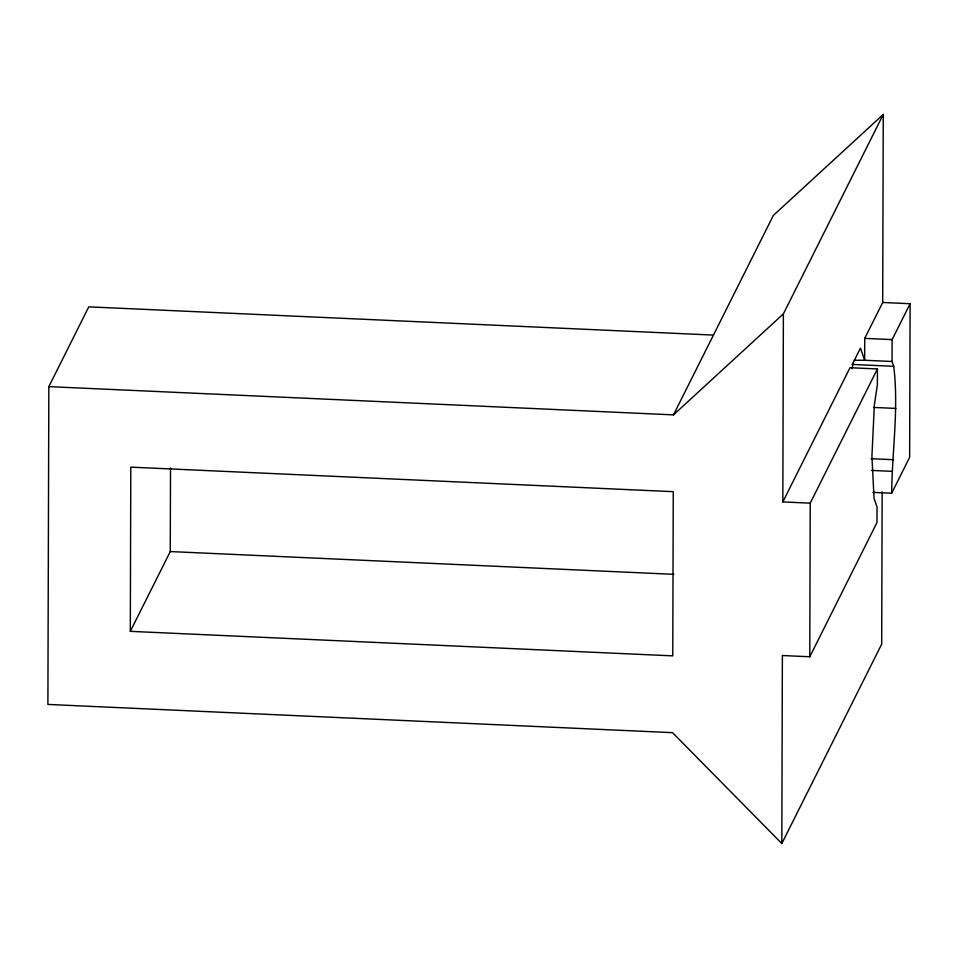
<?xml version="1.0" encoding="UTF-8"?>
<svg xmlns="http://www.w3.org/2000/svg" width="958" height="958" viewBox="0 0 958 958"><rect width="100%" height="100%" fill="white"/><g stroke="black" fill="none" stroke-linecap="round" stroke-linejoin="round"><path stroke-width="1.44" d="M713.435 335.084L88.783 306.847L48.834 386.625L47.9 704.429L672.54 732.666L781.824 843.555L881.695 644.111L882.15 491.897M130.312 631.346L130.803 467.145L673.258 491.67L672.767 655.871L130.312 631.346L170.273 551.557L170.512 467.971M781.824 843.555L782.375 655.523L809.773 656.769L876.977 522.553L877.025 506.878L874.067 498.435L871.924 456.307L874.343 405.03L877.384 384.625L877.432 368.95L850.033 367.704L782.83 501.92L810.217 503.166L877.432 368.95M782.83 501.92L783.381 313.889L883.252 114.445L882.701 302.477L864.727 338.378L864.667 360.256L892.054 361.501L893.742 366.303C898.879 408.683 892.066 450.931 891.67 493.214L872.93 492.364M809.773 656.769L810.217 503.166M892.054 361.501L892.126 339.611L910.1 303.71L882.701 302.477M910.1 303.71L909.645 457.313L891.67 493.214M852.165 368.794L853.027 362.962L860.44 348.173L864.667 360.256L854.308 360.244M48.834 386.625L673.486 414.874L773.357 215.418L883.252 114.445M673.486 414.874L783.381 313.889M864.727 338.378L892.126 339.611M852.045 364.423L893.742 366.303M873.552 407.425L895.886 408.431M871.133 458.702L893.467 459.708M871.552 470.414L891.73 471.336M170.273 551.557L673.869 574.333"/></g></svg>
